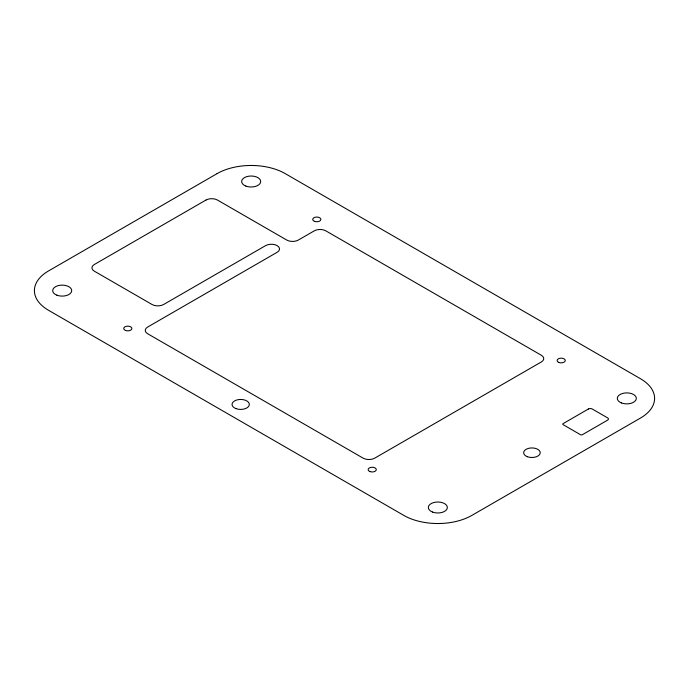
<?xml version="1.0" encoding="UTF-8"?>
<svg xmlns="http://www.w3.org/2000/svg" width="689" height="689" viewBox="0 0 689 689"><rect width="100%" height="100%" fill="white"/><g stroke="black" fill="none" stroke-linecap="round" stroke-linejoin="round"><path stroke-width="1.03" d="M217.104 173.619L48.523 270.949A48.17 27.81 0 0 0 48.523 310.283L403.771 515.381A48.17 27.81 0 0 0 471.896 515.381L640.477 418.051A48.17 27.81 0 0 0 640.477 378.717L285.229 173.619A48.17 27.81 0 0 0 217.104 173.619M205.942 200.06L94.324 264.507A8.165 4.711 0 0 0 94.324 271.173L152.062 304.504A8.165 4.711 0 0 0 163.603 304.504L265.601 245.62A8.165 4.711 0 0 1 277.142 245.62A8.165 4.711 0 0 1 277.142 252.286L147.635 327.06A8.165 4.711 0 0 0 147.635 333.726L363.163 458.159A8.165 4.711 0 0 0 374.713 458.159L541.365 361.94A8.165 4.711 0 0 0 541.365 355.274L325.837 230.841A8.165 4.711 0 0 0 314.287 230.841L298.311 240.065A8.165 4.711 0 0 1 286.77 240.065L217.491 200.06A8.165 4.711 0 0 0 205.942 200.06M588.397 409.008L563.163 423.58A1.361 0.784 0 0 0 563.163 424.691L580.482 434.69A1.361 0.784 0 0 0 582.403 434.69L607.638 420.118A2.722 1.567 0 0 0 607.638 417.896L592.247 409.008A2.722 1.567 0 0 0 588.397 409.008M235.845 408.568A8.638 4.987 0 0 0 249.306 404.787A8.638 4.987 0 0 0 236.913 399.947A8.638 4.987 0 0 0 235.845 408.568M559.149 362.543A4.082 2.36 0 0 0 565.273 360.502A4.082 2.36 0 0 0 559.149 358.461A4.082 2.36 0 0 0 559.149 362.543M369.924 471.56A4.082 2.36 0 0 0 376.289 469.777A4.082 2.36 0 0 0 370.432 467.486A4.082 2.36 0 0 0 369.924 471.56M56.851 295.168A9.525 5.503 0 0 0 71.69 291.008A9.525 5.503 0 0 0 58.022 285.668A9.525 5.503 0 0 0 56.851 295.168M245.827 186.064A9.525 5.503 0 0 0 260.666 181.905A9.525 5.503 0 0 0 247.006 176.565A9.525 5.503 0 0 0 245.827 186.064M432.494 512.048A9.525 5.503 0 0 0 447.333 507.879A9.525 5.503 0 0 0 433.674 502.548A9.525 5.503 0 0 0 432.494 512.048M621.469 402.944A9.525 5.503 0 0 0 636.309 398.776A9.525 5.503 0 0 0 622.649 393.436A9.525 5.503 0 0 0 621.469 402.944M314.494 221.35A4.082 2.36 0 0 0 320.859 219.558A4.082 2.36 0 0 0 315.002 217.276A4.082 2.36 0 0 0 314.494 221.35M125.519 330.453A4.082 2.36 0 0 0 131.883 328.67A4.082 2.36 0 0 0 126.027 326.379A4.082 2.36 0 0 0 125.519 330.453M527.292 456.686A8.302 4.789 0 0 0 540.219 453.052A8.302 4.789 0 0 0 528.308 448.41A8.302 4.789 0 0 0 527.292 456.686"/></g></svg>
